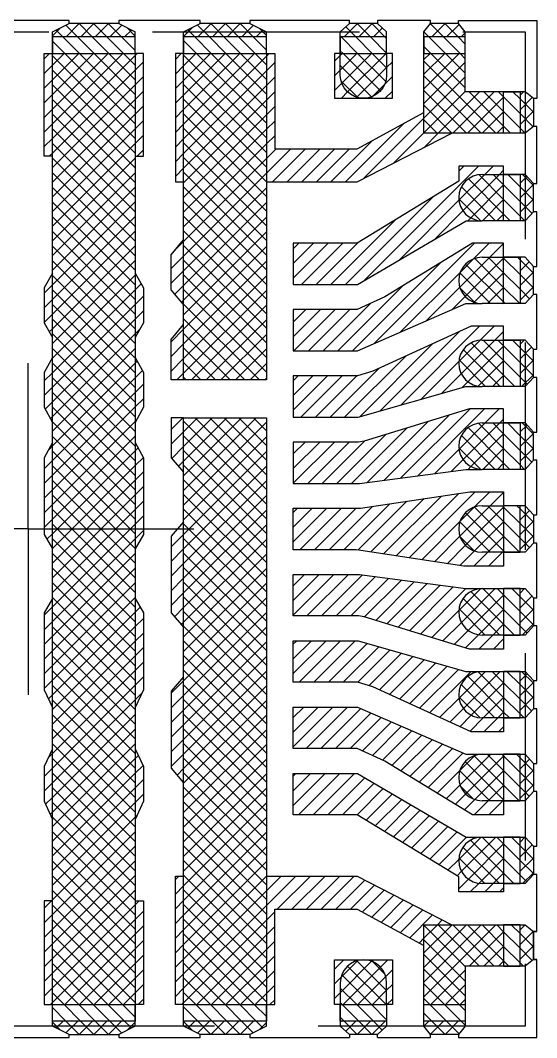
# Model space of a CAD drawing. Extents: x -347 to -72, y -334 to -144.
# Drawn here: x -256.26 to -253.14, y -316.77 to -310.63 of the extents above; entities that cross this region are included whole.
import ezdxf

# ---------------------------------------------------------------- set-up
doc = ezdxf.new("R2010")
doc.units = 0
doc.header["$LTSCALE"] = 5
doc.header["$MEASUREMENT"] = 0
doc.linetypes.add('CENTER', pattern=[2, 1.25, -0.25, 0.25, -0.25])
doc.linetypes.add('HIDDEN', pattern=[0.375, 0.25, -0.125])
doc.layers.get('0').update_dxf_attribs({"linetype": 'CONTINUOUS'})
for name, color, linetype in [('CENTER', 1, 'CENTER'), ('Full-metal', 254, 'CONTINUOUS'), ('HIDDEN', 6, 'HIDDEN'), ('Layer1', 4, 'CONTINUOUS'), ('SECTION', 6, 'CONTINUOUS')]:
    doc.layers.add(name, color=color, linetype=linetype)
pattern_1 = [(135, (-257.4536, -292.394496), (-0.04419417, -0.04419417), [])]
pattern_2 = [(135, (-257.4536, -292.394496), (-0.04419417, -0.04419417), []), (225, (-257.4536, -292.394496), (0.04419417, -0.04419417), [])]

msp = doc.modelspace()

# ---------------------------------------------------------------- hatches: boundary and pattern name
at = {"layer": 'Full-metal'}
h = msp.add_hatch(dxfattribs=at)
h.set_pattern_fill('ANSI37', color=256, scale=0.5, angle=90, style=0)
h.set_pattern_definition(pattern_2)
h.paths.add_polyline_path([(-254.7759, -316.6658), (-255.2759, -316.6658), (-255.2759, -316.6958), (-254.7759, -316.6958)], flags=17)
h.paths.add_polyline_path([(-255.5679, -316.6658), (-256.0679, -316.6658), (-256.0679, -316.6958), (-255.5679, -316.6958)], flags=16)
h.paths.add_polyline_path([(-255.2759, -310.8258), (-254.7759, -310.8258), (-254.7759, -312.7958), (-255.2759, -312.7958)])
h.paths.add_polyline_path([(-255.2759, -310.6958), (-255.2759, -310.6958), (-254.7759, -310.6958), (-254.7759, -310.7258), (-255.2759, -310.7258)])
h.paths.add_polyline_path([(-255.1759, -310.6458), (-254.8759, -310.6458), (-254.7759, -310.6958), (-255.2759, -310.6958)])
h.paths.add_polyline_path([(-255.9679, -310.6458), (-255.6679, -310.6458), (-255.5679, -310.6958), (-256.0679, -310.6958)])
h.paths.add_polyline_path([(-256.0679, -310.6958), (-256.0679, -310.6958), (-255.5679, -310.6958), (-255.5679, -310.7258), (-256.0679, -310.7258)])
h.paths.add_polyline_path([(-255.2759, -316.6958), (-254.7759, -316.6958), (-254.8759, -316.7458), (-255.1759, -316.7458)])
h.paths.add_polyline_path([(-255.2759, -316.6658), (-254.7759, -316.6658), (-254.7759, -316.6958), (-255.2759, -316.6958)], flags=17)
h.paths.add_polyline_path([(-256.0679, -316.6658), (-255.5679, -316.6658), (-255.5679, -316.6958), (-256.0679, -316.6958)], flags=17)
h.paths.add_polyline_path([(-256.0679, -316.6958), (-255.5679, -316.6958), (-255.6679, -316.7458), (-255.9679, -316.7458)])
h.paths.add_polyline_path([(-256.0679, -316.5658), (-255.5679, -316.5658), (-255.5679, -310.8258), (-256.0679, -310.8258)])
h.paths.add_polyline_path([(-255.5679, -316.6658), (-256.0679, -316.6658), (-256.0679, -316.6958), (-255.5679, -316.6958)])
h.paths.add_polyline_path([(-255.2759, -316.5658), (-254.7759, -316.5658), (-254.7759, -313.0258), (-255.2759, -313.0258)])
h.paths.add_polyline_path([(-254.7759, -316.6658), (-255.2759, -316.6658), (-255.2759, -316.6958), (-254.7759, -316.6958)])
h = msp.add_hatch(dxfattribs=at)
h.set_pattern_fill('ANSI37', color=256, scale=0.5, angle=90, style=0)
h.set_pattern_definition(pattern_2)
h.paths.add_polyline_path([(-254.0499, -316.4358), (-254.0499, -316.5658), (-254.3299, -316.5658), (-254.3299, -316.4358, -1)])
h.paths.add_polyline_path([(-254.3299, -316.6658), (-254.0499, -316.6658), (-254.0499, -316.6958), (-254.3299, -316.6958)])
h.paths.add_polyline_path([(-254.3299, -316.6958), (-254.0499, -316.6958), (-254.1049, -316.7458), (-254.2749, -316.7458)])
h.paths.add_polyline_path([(-253.8249, -310.6958), (-253.5749, -310.6958), (-253.5749, -310.7258), (-253.8249, -310.7258)])
h.paths.add_polyline_path([(-253.7852, -310.6458), (-253.6152, -310.6458), (-253.5749, -310.6958), (-253.8249, -310.6958)])
h.paths.add_polyline_path([(-254.2749, -310.6458), (-254.1049, -310.6458), (-254.0499, -310.6958), (-254.3299, -310.6958)])
h.paths.add_polyline_path([(-254.3299, -310.6958), (-254.0499, -310.6958), (-254.0499, -310.7258), (-254.3299, -310.7258)])
h.paths.add_polyline_path([(-254.3299, -310.8258), (-254.0499, -310.8258), (-254.0499, -310.9558, -1), (-254.3299, -310.9558)])
h.paths.add_polyline_path([(-253.2139, -316.0848), (-253.1639, -316.1245), (-253.1639, -316.2945), (-253.2139, -316.3348)])
h.paths.add_polyline_path([(-253.2439, -316.0848), (-253.2139, -316.0848), (-253.2139, -316.3348), (-253.2439, -316.3348)])
h.paths.add_polyline_path([(-253.8249, -316.0848), (-253.3439, -316.0848), (-253.3439, -316.3348), (-253.5749, -316.3348), (-253.5749, -316.5658), (-253.8249, -316.5658)])
h.paths.add_polyline_path([(-253.8249, -316.6658), (-253.5749, -316.6658), (-253.5749, -316.6958), (-253.8249, -316.6958)])
h.paths.add_polyline_path([(-253.8249, -316.6958), (-253.5749, -316.6958), (-253.6152, -316.7458), (-253.7852, -316.7458)])
h.paths.add_polyline_path([(-253.3439, -315.8358), (-253.4739, -315.8358, -1), (-253.4739, -315.5558), (-253.3439, -315.5558)])
h.paths.add_polyline_path([(-253.2439, -315.5558), (-253.2139, -315.5558), (-253.2139, -315.8358), (-253.2439, -315.8358)])
h.paths.add_polyline_path([(-253.2139, -315.5558), (-253.1639, -315.6105), (-253.1639, -315.7805), (-253.2139, -315.8358)])
h.paths.add_polyline_path([(-253.2139, -315.0558), (-253.1639, -315.1105), (-253.1639, -315.2805), (-253.2139, -315.3358)])
h.paths.add_polyline_path([(-253.3439, -315.3358), (-253.4739, -315.3358, -1), (-253.4739, -315.0558), (-253.3439, -315.0558)])
h.paths.add_polyline_path([(-253.2439, -315.0558), (-253.2139, -315.0558), (-253.2139, -315.3358), (-253.2439, -315.3358)])
h.paths.add_polyline_path([(-253.1639, -314.7805), (-253.2139, -314.8358), (-253.2139, -314.5558), (-253.1639, -314.6105)])
h.paths.add_polyline_path([(-253.2439, -314.5558), (-253.2139, -314.5558), (-253.2139, -314.8358), (-253.2439, -314.8358)])
h.paths.add_polyline_path([(-253.4739, -314.5558), (-253.3439, -314.5558), (-253.3439, -314.8358), (-253.4739, -314.8358, -1)])
h.paths.add_polyline_path([(-253.2139, -314.0558), (-253.1639, -314.1105), (-253.1639, -314.2805), (-253.2139, -314.3358)])
h.paths.add_polyline_path([(-253.2439, -314.0558), (-253.2139, -314.0558), (-253.2139, -314.3358), (-253.2439, -314.3358)])
h.paths.add_polyline_path([(-253.3439, -314.3358), (-253.4739, -314.3358, -1), (-253.4739, -314.0558), (-253.3439, -314.0558)])
h.paths.add_polyline_path([(-253.2139, -313.5558), (-253.1639, -313.6105), (-253.1639, -313.7805), (-253.2139, -313.8358)])
h.paths.add_polyline_path([(-253.2439, -313.5558), (-253.2139, -313.5558), (-253.2139, -313.8358), (-253.2439, -313.8358)])
h.paths.add_polyline_path([(-253.3439, -313.5558), (-253.3439, -313.8358), (-253.4739, -313.8358, -1), (-253.4739, -313.5558)])
h.paths.add_polyline_path([(-253.1639, -313.2811), (-253.2139, -313.3358), (-253.2139, -313.0558), (-253.1639, -313.1111)])
h.paths.add_polyline_path([(-253.2439, -313.0558), (-253.2139, -313.0558), (-253.2139, -313.3358), (-253.2439, -313.3358)])
h.paths.add_polyline_path([(-253.3439, -313.3358), (-253.4739, -313.3358, -1), (-253.4739, -313.0558), (-253.3439, -313.0558)])
h.paths.add_polyline_path([(-253.1639, -312.7811), (-253.2139, -312.8358), (-253.2139, -312.5558), (-253.1639, -312.6111)])
h.paths.add_polyline_path([(-253.2439, -312.5558), (-253.2139, -312.5558), (-253.2139, -312.8358), (-253.2439, -312.8358)])
h.paths.add_polyline_path([(-253.3439, -312.8358), (-253.4739, -312.8358, -1), (-253.4739, -312.5558), (-253.3439, -312.5558)])
h.paths.add_polyline_path([(-253.2139, -312.0558), (-253.1639, -312.1111), (-253.1639, -312.2811), (-253.2139, -312.3358)])
h.paths.add_polyline_path([(-253.2139, -312.3358), (-253.2439, -312.3358), (-253.2439, -312.0558), (-253.2139, -312.0558)])
h.paths.add_polyline_path([(-253.3439, -312.3358), (-253.4739, -312.3358, -1), (-253.4739, -312.0558), (-253.3439, -312.0558)])
h.paths.add_polyline_path([(-253.2139, -311.5558), (-253.1639, -311.6111), (-253.1639, -311.7811), (-253.2139, -311.8358)])
h.paths.add_polyline_path([(-253.2139, -311.8358), (-253.2439, -311.8358), (-253.2439, -311.5558), (-253.2139, -311.5558)])
h.paths.add_polyline_path([(-253.3439, -311.8358), (-253.4739, -311.8358, -1), (-253.4739, -311.5558), (-253.3439, -311.5558)])
h.paths.add_polyline_path([(-253.2139, -311.0568), (-253.1639, -311.0971), (-253.1639, -311.2671), (-253.2139, -311.3068)])
h.paths.add_polyline_path([(-253.2439, -311.0568), (-253.2139, -311.0568), (-253.2139, -311.3068), (-253.2439, -311.3068)])
h.paths.add_polyline_path([(-253.8249, -311.3068), (-253.8249, -310.8258), (-253.5749, -310.8258), (-253.5749, -311.0568), (-253.3439, -311.0568), (-253.3439, -311.3068)])
at = {"layer": 'Layer1'}
h = msp.add_hatch(dxfattribs=at)
h.set_pattern_fill('ANSI31', color=256, scale=0.5, style=0)
h.set_pattern_definition([(45, (-257.4536, -292.394496), (-0.04419417, 0.04419417), [])])
h.paths.add_polyline_path([(-253.6556, -311.3068), (-253.8249, -311.3068), (-253.8249, -311.1813), (-254.228, -311.4008), (-254.7259, -311.4008), (-254.7259, -310.8258), (-254.7759, -310.8258), (-254.7759, -311.6008), (-254.228, -311.6008)])
h.paths.add_polyline_path([(-254.6139, -311.9708), (-254.228, -311.9708), (-253.6139, -311.5956), (-253.6139, -311.5058), (-253.3439, -311.5058), (-253.3439, -311.5558), (-253.4739, -311.5558, 1), (-253.4739, -311.8358), (-253.5694, -311.8358), (-254.2267, -312.2208), (-254.6139, -312.2208)])
h.paths.add_polyline_path([(-254.6139, -312.3708), (-254.227, -312.3708), (-254.0618, -312.2933), (-253.5305, -311.9708), (-253.3439, -311.9708), (-253.3439, -312.0558), (-253.4739, -312.0558, 1), (-253.4739, -312.3358), (-253.5724, -312.3358), (-254.2254, -312.6208), (-254.6139, -312.6208)])
h.paths.add_polyline_path([(-254.6139, -312.7708), (-254.225, -312.7708), (-254.1325, -312.7426), (-253.5398, -312.4708), (-253.3439, -312.4708), (-253.3439, -312.5558), (-253.4739, -312.5558, 1), (-253.4739, -312.8358), (-253.5721, -312.8358), (-254.2225, -313.0208), (-254.6139, -313.0208)])
h.paths.add_polyline_path([(-254.6139, -313.1708), (-254.2192, -313.1708), (-254.186, -313.1657), (-253.5498, -312.9708), (-253.3439, -312.9708), (-253.3439, -313.0558), (-253.4739, -313.0558, 1), (-253.4739, -313.3358), (-253.571, -313.3358), (-254.2128, -313.4208), (-254.6139, -313.4208)])
h.paths.add_polyline_path([(-254.6139, -313.5708), (-254.2078, -313.5708), (-253.5468, -313.4708), (-253.3439, -313.4708), (-253.3439, -313.5558), (-253.4739, -313.5558, 1), (-253.4739, -313.8358), (-253.3439, -313.8358), (-253.3439, -313.9208), (-253.5836, -313.9208), (-254.2314, -313.8208), (-254.6139, -313.8208)])
h.paths.add_polyline_path([(-254.6139, -313.9708), (-254.2128, -313.9708), (-253.571, -314.0558), (-253.4739, -314.0558, 1), (-253.4739, -314.3358), (-253.3439, -314.3358), (-253.3439, -314.4208), (-253.5498, -314.4208), (-254.186, -314.2259), (-254.2192, -314.2208), (-254.6139, -314.2208)])
h.paths.add_polyline_path([(-254.6139, -314.3708), (-254.2225, -314.3708), (-253.5721, -314.5558), (-253.4739, -314.5558, 1), (-253.4739, -314.8358), (-253.3439, -314.8358), (-253.3439, -314.9208), (-253.5398, -314.9208), (-254.1325, -314.6491), (-254.225, -314.6208), (-254.6139, -314.6208)])
h.paths.add_polyline_path([(-254.6139, -314.7708), (-254.2254, -314.7708), (-253.5724, -315.0558), (-253.4739, -315.0558, 1), (-253.4739, -315.3358), (-253.3439, -315.3358), (-253.3439, -315.4208), (-253.5305, -315.4208), (-254.0618, -315.0964), (-254.227, -315.0208), (-254.6139, -315.0208)])
h.paths.add_polyline_path([(-254.6139, -315.1708), (-254.2267, -315.1708), (-253.5694, -315.5558), (-253.4739, -315.5558, 1), (-253.4739, -315.8358), (-253.3439, -315.8358), (-253.3439, -315.8858), (-253.6139, -315.8858), (-253.6139, -315.796), (-254.228, -315.4208), (-254.6139, -315.4208)])
h.paths.add_polyline_path([(-254.7759, -315.7908), (-254.228, -315.7908), (-253.6556, -316.0848), (-253.8249, -316.0848), (-253.8249, -316.2104), (-254.228, -315.9908), (-254.7259, -315.9908), (-254.7259, -316.5658), (-254.7759, -316.5658)])
h.paths.add_polyline_path([(-255.3259, -310.8258), (-255.2759, -310.8258), (-255.2759, -311.6008), (-255.3259, -311.6008)])
h.paths.add_polyline_path([(-255.3509, -312.0413), (-255.2759, -311.9513), (-255.2759, -312.3413), (-255.3509, -312.2515)])
h.paths.add_polyline_path([(-255.3509, -312.5511), (-255.2759, -312.4612), (-255.2759, -312.7958), (-255.3509, -312.7958)])
h.paths.add_polyline_path([(-255.3509, -313.0258), (-255.2759, -313.0258), (-255.2759, -313.3524), (-255.3509, -313.266)])
h.paths.add_polyline_path([(-255.3509, -313.7386), (-255.2759, -313.6522), (-255.2759, -314.289), (-255.3509, -314.2026)])
h.paths.add_polyline_path([(-255.3509, -314.6752), (-255.2759, -314.5888), (-255.2759, -315.2281), (-255.3509, -315.1399)])
h.paths.add_polyline_path([(-255.3259, -315.7908), (-255.2759, -315.7908), (-255.2759, -316.5658), (-255.3259, -316.5658)])
h.paths.add_polyline_path([(-255.5679, -315.9408), (-255.5179, -315.9408), (-255.5179, -316.5658), (-255.5679, -316.5658)])
h.paths.add_polyline_path([(-255.5679, -315.0225), (-255.5179, -315.1291), (-255.5179, -315.3388), (-255.5679, -315.4488)])
h.paths.add_polyline_path([(-255.5679, -314.1157), (-255.5179, -314.2021), (-255.5179, -314.6657), (-255.5679, -314.7722)])
h.paths.add_polyline_path([(-255.5679, -313.1731), (-255.5179, -313.2654), (-255.5179, -313.7291), (-255.5679, -313.8155)])
h.paths.add_polyline_path([(-255.5679, -312.6609), (-255.5179, -312.7507), (-255.5179, -312.9605), (-255.5679, -313.0528)])
h.paths.add_polyline_path([(-255.5679, -312.151), (-255.5179, -312.241), (-255.5179, -312.4507), (-255.5679, -312.5406)])
h.paths.add_polyline_path([(-255.5679, -310.8258), (-255.5179, -310.8258), (-255.5179, -311.4458), (-255.5679, -311.4458)])
h.paths.add_polyline_path([(-256.1179, -310.8258), (-256.0679, -310.8258), (-256.0679, -311.4458), (-256.1179, -311.4458)])
h.paths.add_polyline_path([(-256.1179, -312.241), (-256.0679, -312.1511), (-256.0679, -312.5405), (-256.1179, -312.4507)])
h.paths.add_polyline_path([(-256.1179, -312.7507), (-256.0679, -312.661), (-256.0679, -313.0527), (-256.1179, -312.9605)])
h.paths.add_polyline_path([(-256.1179, -313.2654), (-256.0679, -313.1732), (-256.0679, -313.6958), (-256.1179, -313.6958)])
h.paths.add_polyline_path([(-256.1179, -313.6958), (-256.0679, -313.6958), (-256.0679, -313.8154), (-256.1179, -313.7291)])
h.paths.add_polyline_path([(-256.1179, -314.2021), (-256.0679, -314.1158), (-256.0679, -314.7721), (-256.1179, -314.6657)])
h.paths.add_polyline_path([(-256.1179, -315.1291), (-256.0679, -315.0226), (-256.0679, -315.4487), (-256.1179, -315.3388)])
h.paths.add_polyline_path([(-256.1179, -315.9408), (-256.0679, -315.9408), (-256.0679, -316.5658), (-256.1179, -316.5658)])
h.paths.add_polyline_path([(-254.1899, -316.2958), (-254.0149, -316.2958), (-254.0149, -316.5658), (-254.0499, -316.5658), (-254.0499, -316.4358, 0.414214)])
h.paths.add_polyline_path([(-254.3649, -316.2958), (-254.1899, -316.2958, 0.414214), (-254.3299, -316.4358), (-254.3299, -316.5658), (-254.3649, -316.5658)])
h.paths.add_polyline_path([(-254.0499, -310.9558), (-254.0499, -310.8258), (-254.0149, -310.8258), (-254.0149, -311.0958), (-254.1899, -311.0958, 0.414214)])
h.paths.add_polyline_path([(-254.3649, -310.8258), (-254.3299, -310.8258), (-254.3299, -310.9558, 0.414214), (-254.1899, -311.0958), (-254.3649, -311.0958)])
at = {"layer": 'SECTION'}
h = msp.add_hatch(dxfattribs=at)
h.set_pattern_fill('ANSI31', color=256, scale=0.5, angle=90, style=0)
h.set_pattern_definition(pattern_1)
h.paths.add_polyline_path([(-253.2439, -311.0568), (-253.3439, -311.0568), (-253.3439, -311.3068), (-253.2439, -311.3068)])
h.paths.add_polyline_path([(-253.5749, -310.7258), (-253.8249, -310.7258), (-253.8249, -310.8258), (-253.5749, -310.8258)])
h.paths.add_polyline_path([(-258.6029, -310.7258), (-258.8529, -310.7258), (-258.8529, -310.8258), (-258.6029, -310.8258)])
h.paths.add_polyline_path([(-259.0839, -311.0568), (-259.1839, -311.0568), (-259.1839, -311.3068), (-259.0839, -311.3068)])
h.paths.add_polyline_path([(-258.6029, -316.5658), (-258.8529, -316.5658), (-258.8529, -316.6658), (-258.6029, -316.6658)])
h.paths.add_polyline_path([(-259.0839, -316.0848), (-259.1839, -316.0848), (-259.1839, -316.3348), (-259.0839, -316.3348)])
h.paths.add_polyline_path([(-253.5749, -316.5658), (-253.8249, -316.5658), (-253.8249, -316.6658), (-253.5749, -316.6658)])
h.paths.add_polyline_path([(-253.2439, -316.0848), (-253.3439, -316.0848), (-253.3439, -316.3348), (-253.2439, -316.3348)])
h = msp.add_hatch(dxfattribs=at)
h.set_pattern_fill('ANSI31', color=256, scale=0.5, angle=90, style=0)
h.set_pattern_definition(pattern_1)
h.paths.add_polyline_path([(-254.0499, -310.8258), (-254.3299, -310.8258), (-254.3299, -310.7258), (-254.0499, -310.7258)])
h.paths.add_polyline_path([(-258.0979, -310.8258), (-258.3779, -310.8258), (-258.3779, -310.7258), (-258.0979, -310.7258)])
h = msp.add_hatch(dxfattribs=at)
h.set_pattern_fill('ANSI31', color=256, scale=0.5, angle=90, style=0)
h.set_pattern_definition(pattern_1)
h.paths.add_polyline_path([(-254.7759, -310.8258), (-255.2759, -310.8258), (-255.2759, -310.7258), (-254.7759, -310.7258)])
h.paths.add_polyline_path([(-255.5679, -310.8258), (-256.0679, -310.8258), (-256.0679, -310.7258), (-255.5679, -310.7258)])
h.paths.add_polyline_path([(-256.3599, -310.8258), (-256.8599, -310.8258), (-256.8599, -310.7258), (-256.3599, -310.7258)])
h.paths.add_polyline_path([(-257.1519, -310.8258), (-257.6519, -310.8258), (-257.6519, -310.7258), (-257.1519, -310.7258)])
h = msp.add_hatch(dxfattribs=at)
h.set_pattern_fill('ANSI31', color=256, scale=0.5, angle=90, style=0)
h.set_pattern_definition(pattern_1)
h.paths.add_polyline_path([(-253.2439, -311.5558), (-253.3439, -311.5558), (-253.3439, -311.8358), (-253.2439, -311.8358)])
h.paths.add_polyline_path([(-253.2439, -312.0558), (-253.3439, -312.0558), (-253.3439, -312.3358), (-253.2439, -312.3358)])
h.paths.add_polyline_path([(-253.2439, -312.5558), (-253.3439, -312.5558), (-253.3439, -312.8358), (-253.2439, -312.8358)])
h.paths.add_polyline_path([(-253.2439, -313.0558), (-253.3439, -313.0558), (-253.3439, -313.3358), (-253.2439, -313.3358)])
h.paths.add_polyline_path([(-253.2439, -313.5558), (-253.3439, -313.5558), (-253.3439, -313.8358), (-253.2439, -313.8358)])
h.paths.add_polyline_path([(-253.2439, -314.0558), (-253.3439, -314.0558), (-253.3439, -314.3358), (-253.2439, -314.3358)])
h.paths.add_polyline_path([(-253.2439, -314.5558), (-253.3439, -314.5558), (-253.3439, -314.8358), (-253.2439, -314.8358)])
h.paths.add_polyline_path([(-253.2439, -315.0558), (-253.3439, -315.0558), (-253.3439, -315.3358), (-253.2439, -315.3358)])
h.paths.add_polyline_path([(-253.2439, -315.5558), (-253.3439, -315.5558), (-253.3439, -315.8358), (-253.2439, -315.8358)])
h = msp.add_hatch(dxfattribs=at)
h.set_pattern_fill('ANSI31', color=256, scale=0.5, angle=90, style=0)
h.set_pattern_definition(pattern_1)
h.paths.add_polyline_path([(-254.0499, -316.5658), (-254.3299, -316.5658), (-254.3299, -316.6658), (-254.0499, -316.6658)])
h.paths.add_polyline_path([(-258.0979, -316.5658), (-258.3779, -316.5658), (-258.3779, -316.6658), (-258.0979, -316.6658)])
h = msp.add_hatch(dxfattribs=at)
h.set_pattern_fill('ANSI31', color=256, scale=0.5, angle=90, style=0)
h.set_pattern_definition(pattern_1)
h.paths.add_polyline_path([(-254.7759, -316.5658), (-255.2759, -316.5658), (-255.2759, -316.6658), (-254.7759, -316.6658)])
h.paths.add_polyline_path([(-255.5679, -316.5658), (-256.0679, -316.5658), (-256.0679, -316.6658), (-255.5679, -316.6658)])
h.paths.add_polyline_path([(-256.3599, -316.5658), (-256.8599, -316.5658), (-256.8599, -316.6658), (-256.3599, -316.6658)])
h.paths.add_polyline_path([(-257.1519, -316.5658), (-257.6519, -316.5658), (-257.6519, -316.6658), (-257.1519, -316.6658)])

# ---------------------------------------------------------------- linework, layer by layer
for p, q in [((-255.9679, -310.6258), (-256.4599, -310.6258)), ((-256.0679, -310.6958), (-255.9679, -310.6458)), ((-255.9679, -310.6458), (-255.9679, -310.6258)), ((-255.6679, -310.6458), (-255.9679, -310.6458)), ((-255.1759, -310.6258), (-255.6679, -310.6258)), ((-255.6679, -310.6258), (-255.6679, -310.6458)), ((-255.6679, -310.6458), (-255.5679, -310.6958)), ((-255.2759, -310.6958), (-255.1759, -310.6458)), ((-255.1759, -310.6458), (-255.1759, -310.6258)), ((-254.8759, -310.6458), (-255.1759, -310.6458)), ((-254.2749, -310.6258), (-254.8759, -310.6258)), ((-254.8759, -310.6258), (-254.8759, -310.6458)), ((-254.8759, -310.6458), (-254.7759, -310.6958)), ((-254.3299, -310.6958), (-254.2749, -310.6458)), ((-254.2749, -310.6458), (-254.2749, -310.6258)), ((-254.1049, -310.6458), (-254.2749, -310.6458)), ((-253.7852, -310.6258), (-254.1049, -310.6258)), ((-254.1049, -310.6258), (-254.1049, -310.6458)), ((-254.1049, -310.6458), (-254.0499, -310.6958)), ((-253.8249, -310.6958), (-253.7852, -310.6458)), ((-253.7852, -310.6458), (-253.7852, -310.6258)), ((-253.6152, -310.6458), (-253.7852, -310.6458)), ((-253.6152, -310.6458), (-253.6152, -310.6258)), ((-253.6152, -310.6258), (-253.1439, -310.6258)), ((-253.5749, -310.6958), (-253.6152, -310.6458)), ((-253.1439, -310.6258), (-253.1439, -311.0971)), ((-256.0679, -310.8258), (-256.0679, -310.6958)), ((-255.5679, -310.8258), (-255.5679, -310.6958)), ((-255.2759, -310.8258), (-255.2759, -310.6958)), ((-254.776, -310.8258), (-254.7759, -310.6958)), ((-254.3299, -310.8258), (-254.3299, -310.6958)), ((-254.0499, -310.8258), (-254.0499, -310.6958)), ((-253.8249, -311.3068), (-253.8249, -310.6958)), ((-253.5749, -311.0568), (-253.5749, -310.6958)), ((-256.1179, -311.4458), (-256.1179, -310.8258)), ((-256.1179, -310.8258), (-256.0679, -310.8258)), ((-256.0679, -316.5658), (-256.0679, -310.8258)), ((-255.5679, -310.8258), (-255.5679, -316.5658)), ((-255.5179, -310.8258), (-255.5679, -310.8258)), ((-255.5179, -311.4458), (-255.5179, -310.8258)), ((-255.2759, -310.8258), (-255.3259, -310.8258)), ((-255.3259, -310.8258), (-255.3259, -311.6008)), ((-255.2759, -312.7958), (-255.2759, -310.8258)), ((-254.776, -310.8258), (-254.7759, -312.7958)), ((-254.776, -310.8258), (-254.7259, -310.8258)), ((-254.7259, -310.8258), (-254.7259, -311.4008)), ((-254.3299, -310.8258), (-254.3649, -310.8258)), ((-254.3649, -310.8258), (-254.3649, -311.0958)), ((-254.0149, -310.8258), (-254.0499, -310.8258)), ((-254.0149, -311.0958), (-254.0149, -310.8258)), ((-254.3649, -311.0958), (-254.0149, -311.0958)), ((-253.2139, -311.0568), (-253.5749, -311.0568)), ((-253.1639, -311.0971), (-253.2139, -311.0568)), ((-253.1439, -311.0971), (-253.1639, -311.0971)), ((-253.1639, -311.0971), (-253.1639, -311.2671)), ((-254.228, -311.4008), (-253.8252, -311.1814)), ((-253.1639, -311.2671), (-253.2139, -311.3068)), ((-253.1439, -311.2671), (-253.1639, -311.2671)), ((-253.1439, -311.6111), (-253.1439, -311.2671)), ((-254.228, -311.6008), (-253.6561, -311.3071)), ((-253.2139, -311.3068), (-253.8249, -311.3068)), ((-254.7259, -311.4008), (-254.228, -311.4008)), ((-256.0679, -311.4458), (-256.1179, -311.4458)), ((-255.5679, -311.4458), (-255.5179, -311.4458)), ((-253.3439, -311.5058), (-253.6139, -311.5058)), ((-253.6139, -311.5058), (-253.6139, -311.5956)), ((-253.3439, -311.5558), (-253.3439, -311.5058)), ((-255.3259, -311.6008), (-255.2759, -311.6008)), ((-254.7759, -311.6008), (-254.228, -311.6008)), ((-253.6139, -311.5956), (-254.228, -311.9708)), ((-253.4739, -311.5558), (-253.3439, -311.5558)), ((-253.2139, -311.5558), (-253.3439, -311.5558)), ((-253.2139, -311.5558), (-253.1639, -311.6111)), ((-253.1639, -311.6111), (-253.1439, -311.6111)), ((-253.1639, -311.7811), (-253.1639, -311.6111)), ((-253.1639, -311.7811), (-253.2139, -311.8358)), ((-253.1439, -311.7811), (-253.1639, -311.7811)), ((-253.1439, -312.1111), (-253.1439, -311.7811)), ((-254.2267, -312.2208), (-253.5694, -311.8358)), ((-253.5694, -311.8358), (-253.4739, -311.8358)), ((-253.2139, -311.8358), (-253.4739, -311.8358)), ((-255.3509, -312.0413), (-255.276, -311.9514)), ((-254.228, -311.9708), (-254.6139, -311.9708)), ((-254.6139, -311.9708), (-254.6139, -312.2208)), ((-253.5305, -311.9708), (-254.0618, -312.2943)), ((-253.3439, -311.9708), (-253.5305, -311.9708)), ((-253.3439, -312.0558), (-253.3439, -311.9708)), ((-255.3509, -312.2515), (-255.3509, -312.0413)), ((-253.4739, -312.0558), (-253.3439, -312.0558)), ((-253.2139, -312.0558), (-253.3439, -312.0558)), ((-253.2139, -312.0558), (-253.1639, -312.1111)), ((-256.0678, -312.1509), (-256.1179, -312.241)), ((-255.568, -312.1509), (-255.5179, -312.241)), ((-253.1639, -312.1111), (-253.1439, -312.1111)), ((-253.1639, -312.2811), (-253.1639, -312.1111)), ((-256.1179, -312.241), (-256.1179, -312.4507)), ((-255.5179, -312.241), (-255.5179, -312.4507)), ((-255.276, -312.3413), (-255.3509, -312.2515)), ((-254.6139, -312.2208), (-254.2267, -312.2208)), ((-254.0618, -312.2943), (-254.227, -312.3708)), ((-254.2254, -312.6208), (-253.5724, -312.3358)), ((-253.5724, -312.3358), (-253.4739, -312.3358)), ((-253.2139, -312.3358), (-253.4739, -312.3358)), ((-253.1639, -312.2811), (-253.2139, -312.3358)), ((-253.1439, -312.2811), (-253.1639, -312.2811)), ((-253.1439, -312.6111), (-253.1439, -312.2811)), ((-254.227, -312.3708), (-254.6139, -312.3708)), ((-254.6139, -312.3708), (-254.6139, -312.6208)), ((-256.1179, -312.4507), (-256.0678, -312.5407)), ((-255.5179, -312.4507), (-255.568, -312.5407)), ((-255.3509, -312.5511), (-255.276, -312.4613)), ((-253.5398, -312.4708), (-254.1325, -312.7426)), ((-253.3439, -312.4708), (-253.5398, -312.4708)), ((-253.3439, -312.5558), (-253.3439, -312.4708)), ((-255.3509, -312.7958), (-255.3509, -312.5511)), ((-253.4739, -312.5558), (-253.3439, -312.5558)), ((-253.2139, -312.5558), (-253.3439, -312.5558)), ((-253.2139, -312.5558), (-253.1639, -312.6111)), ((-254.6139, -312.6208), (-254.2254, -312.6208)), ((-253.1639, -312.6111), (-253.1439, -312.6111)), ((-253.1639, -312.7811), (-253.1639, -312.6111)), ((-256.0678, -312.6607), (-256.1179, -312.7507)), ((-255.568, -312.6607), (-255.5179, -312.7507)), ((-256.1179, -312.7507), (-256.1179, -312.9605)), ((-255.5179, -312.7507), (-255.5179, -312.9605)), ((-254.225, -312.7708), (-254.6139, -312.7708)), ((-254.6139, -312.7708), (-254.6139, -313.0208)), ((-254.1325, -312.7426), (-254.225, -312.7708)), ((-255.2759, -312.7958), (-255.3509, -312.7958)), ((-254.7759, -312.7958), (-255.2759, -312.7958)), ((-253.1639, -312.7811), (-253.2139, -312.8358)), ((-253.1439, -312.7811), (-253.1639, -312.7811)), ((-253.1439, -313.1111), (-253.1439, -312.7811)), ((-254.2225, -313.0208), (-253.5721, -312.8358)), ((-253.5721, -312.8358), (-253.4739, -312.8358)), ((-253.2139, -312.8358), (-253.4739, -312.8358)), ((-256.1179, -312.9605), (-256.0678, -313.053)), ((-255.5179, -312.9605), (-255.568, -313.053)), ((-253.5498, -312.9708), (-254.186, -313.1657)), ((-253.3439, -312.9708), (-253.5498, -312.9708)), ((-253.3439, -313.0558), (-253.3439, -312.9708)), ((-255.2759, -313.0258), (-255.3509, -313.0258)), ((-255.3509, -313.0258), (-255.3509, -313.266)), ((-255.2759, -316.5658), (-255.2759, -313.0258)), ((-255.2759, -313.0258), (-254.7759, -313.0258)), ((-254.7759, -313.0258), (-254.7759, -316.5658)), ((-254.6139, -313.0208), (-254.2225, -313.0208)), ((-253.4739, -313.0558), (-253.3439, -313.0558)), ((-253.2139, -313.0558), (-253.3439, -313.0558)), ((-253.2139, -313.0558), (-253.1639, -313.1111)), ((-253.1639, -313.1111), (-253.1439, -313.1111)), ((-253.1639, -313.2811), (-253.1639, -313.1111)), ((-256.0678, -313.173), (-256.1179, -313.2654)), ((-255.568, -313.173), (-255.5179, -313.2654)), ((-254.2192, -313.1708), (-254.6139, -313.1708)), ((-254.6139, -313.1708), (-254.6139, -313.4208)), ((-254.186, -313.1657), (-254.2192, -313.1708)), ((-256.1179, -313.2654), (-256.1179, -313.7291)), ((-255.5179, -313.2654), (-255.5179, -313.7291)), ((-255.3509, -313.266), (-255.276, -313.3523)), ((-253.1639, -313.2811), (-253.2139, -313.3358)), ((-253.1439, -313.2811), (-253.1639, -313.2811)), ((-253.1439, -313.6105), (-253.1439, -313.2811)), ((-254.2128, -313.4208), (-253.571, -313.3358)), ((-253.571, -313.3358), (-253.4739, -313.3358)), ((-253.2139, -313.3358), (-253.4739, -313.3358)), ((-254.6139, -313.4208), (-254.2128, -313.4208)), ((-254.2078, -313.5708), (-253.5468, -313.4708)), ((-253.5468, -313.4708), (-253.3439, -313.4708)), ((-253.3439, -313.4708), (-253.3439, -313.5558)), ((-253.4739, -313.5558), (-253.3439, -313.5558)), ((-253.2139, -313.5558), (-253.3439, -313.5558)), ((-253.2139, -313.5558), (-253.1639, -313.6105)), ((-254.6139, -313.8208), (-254.6139, -313.5708)), ((-254.6139, -313.5708), (-254.2078, -313.5708)), ((-253.1639, -313.6105), (-253.1439, -313.6105)), ((-253.1639, -313.6105), (-253.1639, -313.7805)), ((-255.276, -313.6523), (-255.3509, -313.7386)), ((-256.1179, -313.7291), (-256.0678, -313.8156)), ((-255.5179, -313.7291), (-255.568, -313.8156)), ((-255.3509, -313.7386), (-255.3509, -314.2026)), ((-253.1639, -313.7805), (-253.2139, -313.8358)), ((-253.1439, -313.7805), (-253.1639, -313.7805)), ((-253.1439, -314.1105), (-253.1439, -313.7805)), ((-254.2314, -313.8208), (-254.6139, -313.8208)), ((-253.5836, -313.9208), (-254.2314, -313.8208)), ((-253.3439, -313.8358), (-253.4739, -313.8358)), ((-253.3439, -313.8358), (-253.3439, -313.9208)), ((-253.2139, -313.8358), (-253.3439, -313.8358)), ((-253.3439, -313.9208), (-253.5836, -313.9208)), ((-254.6139, -314.2208), (-254.6139, -313.9708)), ((-254.6139, -313.9708), (-254.2128, -313.9708)), ((-254.2128, -313.9708), (-253.571, -314.0558)), ((-253.571, -314.0558), (-253.4739, -314.0558)), ((-253.4739, -314.0558), (-253.2139, -314.0558)), ((-253.2139, -314.0558), (-253.1639, -314.1105)), ((-256.0678, -314.1156), (-256.1179, -314.2021)), ((-255.568, -314.1156), (-255.5179, -314.2021)), ((-253.1639, -314.1105), (-253.1439, -314.1105)), ((-253.1639, -314.1105), (-253.1639, -314.2805)), ((-256.1179, -314.2021), (-256.1179, -314.6657)), ((-255.5179, -314.2021), (-255.5179, -314.6657)), ((-255.3509, -314.2026), (-255.276, -314.2889)), ((-254.2192, -314.2208), (-254.6139, -314.2208)), ((-254.186, -314.2259), (-254.2192, -314.2208)), ((-253.5498, -314.4208), (-254.186, -314.2259)), ((-253.1639, -314.2805), (-253.2139, -314.3358)), ((-253.1439, -314.2805), (-253.1639, -314.2805)), ((-253.1439, -314.6105), (-253.1439, -314.2805)), ((-253.3439, -314.3358), (-253.4739, -314.3358)), ((-253.3439, -314.3358), (-253.3439, -314.4208)), ((-253.2139, -314.3358), (-253.3439, -314.3358)), ((-254.6139, -314.6208), (-254.6139, -314.3708)), ((-254.6139, -314.3708), (-254.2225, -314.3708)), ((-254.2225, -314.3708), (-253.5721, -314.5558)), ((-253.3439, -314.4208), (-253.5498, -314.4208)), ((-255.276, -314.5889), (-255.3509, -314.6752)), ((-253.5721, -314.5558), (-253.4739, -314.5558)), ((-253.4739, -314.5558), (-253.2139, -314.5558)), ((-253.2139, -314.5558), (-253.1639, -314.6105)), ((-253.1639, -314.6105), (-253.1439, -314.6105)), ((-253.1639, -314.6105), (-253.1639, -314.7805)), ((-256.1179, -314.6657), (-256.0678, -314.7724)), ((-255.5179, -314.6657), (-255.568, -314.7724)), ((-255.3509, -314.6752), (-255.3509, -315.1399)), ((-254.225, -314.6208), (-254.6139, -314.6208)), ((-254.1325, -314.6491), (-254.225, -314.6208)), ((-253.5398, -314.9208), (-254.1325, -314.6491)), ((-254.6139, -315.0208), (-254.6139, -314.7708)), ((-254.6139, -314.7708), (-254.2254, -314.7708)), ((-254.2254, -314.7708), (-253.5724, -315.0558)), ((-253.1639, -314.7805), (-253.2139, -314.8358)), ((-253.1439, -314.7805), (-253.1639, -314.7805)), ((-253.1439, -315.1105), (-253.1439, -314.7805)), ((-253.3439, -314.8358), (-253.4739, -314.8358)), ((-253.3439, -314.8358), (-253.3439, -314.9208)), ((-253.2139, -314.8358), (-253.3439, -314.8358)), ((-253.3439, -314.9208), (-253.5398, -314.9208)), ((-256.0678, -315.0224), (-256.1179, -315.1291)), ((-255.568, -315.0224), (-255.5179, -315.1291)), ((-254.227, -315.0208), (-254.6139, -315.0208)), ((-254.0618, -315.0974), (-254.227, -315.0208)), ((-253.5305, -315.4208), (-254.0618, -315.0974)), ((-253.5724, -315.0558), (-253.4739, -315.0558)), ((-253.4739, -315.0558), (-253.2139, -315.0558)), ((-253.2139, -315.0558), (-253.1639, -315.1105)), ((-256.1179, -315.1291), (-256.1179, -315.3388)), ((-255.5179, -315.1291), (-255.5179, -315.3388)), ((-255.3509, -315.1399), (-255.276, -315.2281)), ((-253.1639, -315.1105), (-253.1439, -315.1105)), ((-253.1639, -315.1105), (-253.1639, -315.2805)), ((-254.6139, -315.4208), (-254.6139, -315.1708)), ((-254.6139, -315.1708), (-254.2267, -315.1708)), ((-254.2267, -315.1708), (-253.5694, -315.5558)), ((-253.1639, -315.2805), (-253.2139, -315.3358)), ((-253.1439, -315.2805), (-253.1639, -315.2805)), ((-253.1439, -315.6105), (-253.1439, -315.2805)), ((-256.1179, -315.3388), (-256.0678, -315.4489)), ((-255.5179, -315.3388), (-255.568, -315.4489)), ((-253.3439, -315.3358), (-253.4739, -315.3358)), ((-253.3439, -315.3358), (-253.3439, -315.4208)), ((-253.2139, -315.3358), (-253.3439, -315.3358)), ((-254.228, -315.4208), (-254.6139, -315.4208)), ((-253.6139, -315.796), (-254.228, -315.4208)), ((-253.3439, -315.4208), (-253.5305, -315.4208)), ((-253.5694, -315.5558), (-253.4739, -315.5558)), ((-253.4739, -315.5558), (-253.2139, -315.5558)), ((-253.2139, -315.5558), (-253.1639, -315.6105)), ((-253.1639, -315.6105), (-253.1439, -315.6105)), ((-253.1639, -315.6105), (-253.1639, -315.7805)), ((-253.1639, -315.7805), (-253.2139, -315.8358)), ((-253.1439, -315.7805), (-253.1639, -315.7805)), ((-253.1439, -316.1245), (-253.1439, -315.7805)), ((-255.3259, -316.5658), (-255.3259, -315.7908)), ((-255.3259, -315.7908), (-255.2759, -315.7908)), ((-254.7759, -315.7908), (-254.228, -315.7908)), ((-254.228, -315.7908), (-253.6561, -316.0846)), ((-253.6139, -315.8858), (-253.6139, -315.796)), ((-253.3439, -315.8358), (-253.4739, -315.8358)), ((-253.3439, -315.8358), (-253.3439, -315.8858)), ((-253.2139, -315.8358), (-253.3439, -315.8358)), ((-253.3439, -315.8858), (-253.6139, -315.8858)), ((-256.0679, -315.9408), (-256.1179, -315.9408)), ((-256.1179, -315.9408), (-256.1179, -316.5658)), ((-255.5679, -315.9408), (-255.5179, -315.9408)), ((-255.5179, -315.9408), (-255.5179, -316.5658)), ((-254.7259, -316.5658), (-254.7259, -315.9908)), ((-254.7259, -315.9908), (-254.228, -315.9908)), ((-254.228, -315.9908), (-253.8252, -316.2102)), ((-253.8249, -316.6958), (-253.8249, -316.0848)), ((-253.8249, -316.0848), (-253.2139, -316.0848)), ((-253.2139, -316.0848), (-253.1639, -316.1245)), ((-253.1639, -316.2945), (-253.1639, -316.1245)), ((-253.1639, -316.1245), (-253.1439, -316.1245)), ((-253.1439, -316.1245), (-253.1639, -316.1245)), ((-253.1639, -316.1245), (-253.1639, -316.2945)), ((-254.3649, -316.5658), (-254.3649, -316.2958)), ((-254.3649, -316.2958), (-254.0149, -316.2958)), ((-254.0149, -316.2958), (-254.0149, -316.5658)), ((-253.1639, -316.2945), (-253.2139, -316.3348)), ((-253.1439, -316.2945), (-253.1639, -316.2945)), ((-253.1639, -316.2945), (-253.1439, -316.2945)), ((-253.1439, -316.7658), (-253.1439, -316.2945)), ((-253.2139, -316.3348), (-253.5749, -316.3348)), ((-253.5749, -316.3348), (-253.5749, -316.6958)), ((-256.1179, -316.5658), (-256.0679, -316.5658)), ((-256.0679, -316.6958), (-256.0679, -316.5658)), ((-255.5179, -316.5658), (-255.5679, -316.5658)), ((-255.5679, -316.6958), (-255.5679, -316.5658)), ((-255.2759, -316.5658), (-255.3259, -316.5658)), ((-255.2759, -316.6958), (-255.2759, -316.5658)), ((-254.7759, -316.5658), (-254.7259, -316.5658)), ((-254.7759, -316.6958), (-254.7759, -316.5658)), ((-254.3299, -316.5658), (-254.3649, -316.5658)), ((-254.3299, -316.5658), (-254.3299, -316.6958)), ((-254.0149, -316.5658), (-254.0499, -316.5658)), ((-254.0499, -316.5658), (-254.0499, -316.6958)), ((-255.9679, -316.7458), (-256.0679, -316.6958)), ((-255.5679, -316.6958), (-255.6679, -316.7458)), ((-255.1759, -316.7458), (-255.2759, -316.6958)), ((-254.7759, -316.6958), (-254.8759, -316.7458)), ((-254.3299, -316.6958), (-254.2749, -316.7458)), ((-254.1049, -316.7458), (-254.0499, -316.6958)), ((-253.7852, -316.7458), (-253.8249, -316.6958)), ((-253.5749, -316.6958), (-253.6152, -316.7458)), ((-255.9679, -316.7658), (-255.9679, -316.7458)), ((-255.9679, -316.7458), (-255.6679, -316.7458)), ((-255.6679, -316.7458), (-255.6679, -316.7658)), ((-254.8759, -316.7458), (-255.1759, -316.7458)), ((-255.1759, -316.7658), (-255.1759, -316.7458)), ((-254.8759, -316.7458), (-254.8759, -316.7658)), ((-254.2749, -316.7458), (-254.2749, -316.7658)), ((-254.1049, -316.7458), (-254.2749, -316.7458)), ((-254.1049, -316.7658), (-254.1049, -316.7458)), ((-253.6152, -316.7458), (-253.7852, -316.7458)), ((-253.7852, -316.7658), (-253.7852, -316.7458)), ((-253.6152, -316.7458), (-253.6152, -316.7658)), ((-256.4599, -316.7658), (-255.9679, -316.7658)), ((-255.6679, -316.7658), (-255.1759, -316.7658)), ((-254.8759, -316.7658), (-254.2749, -316.7658)), ((-254.1049, -316.7658), (-253.7852, -316.7658)), ((-253.6152, -316.7658), (-253.1439, -316.7658))]:
    msp.add_line(p, q)
for points in [[(-254.0499, -310.8258), (-254.0499, -310.9558, -1), (-254.3299, -310.9558), (-254.3299, -310.8258)], [(-254.0499, -316.5658), (-254.0499, -316.4358, 1), (-254.3299, -316.4358), (-254.3299, -316.5658)]]:
    msp.add_lwpolyline(points, format="xyb")
for centre in [(-253.4739, -311.6958), (-253.4739, -312.1958), (-253.4739, -312.6958), (-253.4739, -313.1958), (-253.4739, -313.6958), (-253.4739, -314.1958), (-253.4739, -314.6958), (-253.4739, -315.1958), (-253.4739, -315.6958)]:
    msp.add_arc(centre, 0.14, 90, 270)
msp.add_point((-256.2139, -313.6958))
msp.add_point((-256.2139, -313.6958))
msp.add_point((-256.2139, -313.6958))
msp.add_point((-256.2139, -313.6958))
msp.add_point((-256.2139, -313.6958))
msp.add_point((-256.2139, -313.6958))
msp.add_point((-256.2139, -313.6958))
msp.add_point((-256.2139, -313.6958))
msp.add_point((-256.2139, -313.6958))
msp.add_point((-256.2139, -313.6958))
msp.add_point((-256.2139, -313.6958))
msp.add_point((-256.2139, -313.6958))
msp.add_point((-256.2139, -313.6958))
msp.add_point((-256.2139, -313.6958))
msp.add_point((-256.2139, -313.6958))
msp.add_point((-256.2139, -313.6958))
msp.add_point((-256.2139, -313.6958))
msp.add_point((-256.2139, -313.6958))
msp.add_point((-256.2139, -313.6958))
msp.add_point((-256.2139, -313.6958))
msp.add_point((-256.2139, -313.6958))
msp.add_point((-256.2139, -313.6958))
msp.add_point((-256.2139, -313.6958))
msp.add_point((-256.2139, -313.6958))
msp.add_point((-256.2139, -313.6958))
msp.add_point((-256.2139, -313.6958))
msp.add_point((-256.2139, -313.6958))
msp.add_point((-256.2139, -313.6958))
msp.add_point((-256.2139, -313.6958))
msp.add_point((-256.2139, -313.6958))
msp.add_point((-256.2139, -313.6958))
msp.add_point((-256.2139, -313.6958))
msp.add_point((-256.2139, -313.6958))
msp.add_point((-256.2139, -313.6958))
msp.add_point((-256.2139, -313.6958))
msp.add_point((-256.2139, -313.6958))
msp.add_point((-256.2139, -313.6958))
msp.add_point((-256.2139, -313.6958))
msp.add_point((-256.2139, -313.6958))
msp.add_point((-256.2139, -313.6958))
msp.add_point((-256.2139, -313.6958))
msp.add_point((-256.2139, -313.6958))
msp.add_point((-256.2139, -313.6958))
msp.add_point((-256.2139, -313.6958))
msp.add_point((-256.2139, -313.6958))
msp.add_point((-256.2139, -313.6958))
msp.add_point((-256.2139, -313.6958))
msp.add_point((-256.2139, -313.6958))
msp.add_point((-256.2139, -313.6958))
msp.add_point((-256.2139, -313.6958))
msp.add_point((-256.2139, -313.6958))
msp.add_point((-256.2139, -313.6958))
msp.add_point((-256.2139, -313.6958))
msp.add_point((-256.2139, -313.6958))
msp.add_point((-256.2139, -313.6958))
msp.add_point((-256.2139, -313.6958))
msp.add_point((-256.2139, -313.6958))
msp.add_point((-256.2139, -313.6958))
msp.add_point((-256.2139, -313.6958))
msp.add_point((-256.2139, -313.6958))
msp.add_point((-256.2139, -313.6958))
msp.add_point((-256.2139, -313.6958))
msp.add_point((-256.2139, -313.6958))
msp.add_point((-256.2139, -313.6958))
msp.add_point((-256.2139, -313.6958))
msp.add_point((-256.2139, -313.6958))
msp.add_point((-256.2139, -313.6958))
msp.add_point((-256.2139, -313.6958))
msp.add_point((-256.2139, -313.6958))
at = {"layer": 'CENTER'}
for q in [(-256.2139, -312.6958), (-257.2139, -313.6958), (-256.2139, -314.6958), (-255.2139, -313.6958)]:
    msp.add_line((-256.2139, -313.6958), q, dxfattribs=at)
at = {"layer": 'HIDDEN', "color": 6, "linetype": 'HIDDEN'}
msp.add_lwpolyline([(-259.2139, -316.6958), (-259.2139, -310.6958), (-253.2139, -310.6958), (-253.2139, -316.6958)], close=True, dxfattribs=at)
at = {"layer": 'SECTION'}
for points in [[(-256.0679, -310.8258), (-255.5679, -310.8258), (-255.5679, -310.7258), (-256.0679, -310.7258), (-256.0679, -310.8258)], [(-255.2759, -310.8258), (-254.7759, -310.8258), (-254.7759, -310.7258), (-255.2759, -310.7258), (-255.2759, -310.8258)], [(-254.3299, -310.8258), (-254.0499, -310.8258), (-254.0499, -310.7258), (-254.3299, -310.7258), (-254.3299, -310.8258)], [(-253.8249, -310.8258), (-253.5749, -310.8258), (-253.5749, -310.7258), (-253.8249, -310.7258), (-253.8249, -310.8258)], [(-253.3439, -311.3068), (-253.3439, -311.0568), (-253.2439, -311.0568), (-253.2439, -311.3068), (-253.3439, -311.3068)], [(-253.3439, -316.0848), (-253.3439, -316.3348), (-253.2439, -316.3348), (-253.2439, -316.0848), (-253.3439, -316.0848)], [(-256.0679, -316.5658), (-255.5679, -316.5658), (-255.5679, -316.6658), (-256.0679, -316.6658), (-256.0679, -316.5659)], [(-255.2759, -316.5658), (-254.7759, -316.5658), (-254.7759, -316.6658), (-255.2759, -316.6658), (-255.2759, -316.5659)], [(-254.3299, -316.5658), (-254.0499, -316.5658), (-254.0499, -316.6658), (-254.3299, -316.6658), (-254.3299, -316.5659)], [(-253.8249, -316.5658), (-253.5749, -316.5658), (-253.5749, -316.6658), (-253.8249, -316.6658), (-253.8249, -316.5659)]]:
    msp.add_lwpolyline(points, dxfattribs=at)
for points in [[(-253.3439, -311.8358), (-253.3439, -311.5558), (-253.2439, -311.5558), (-253.2439, -311.8358)], [(-253.3439, -312.3358), (-253.3439, -312.0558), (-253.2439, -312.0558), (-253.2439, -312.3358)], [(-253.3439, -312.8358), (-253.3439, -312.5558), (-253.2439, -312.5558), (-253.2439, -312.8358)], [(-253.3439, -313.3358), (-253.3439, -313.0558), (-253.2439, -313.0558), (-253.2439, -313.3358)], [(-253.3439, -313.5558), (-253.3439, -313.8358), (-253.2439, -313.8358), (-253.2439, -313.5558)], [(-253.3439, -314.0558), (-253.3439, -314.3358), (-253.2439, -314.3358), (-253.2439, -314.0558)], [(-253.3439, -314.5558), (-253.3439, -314.8358), (-253.2439, -314.8358), (-253.2439, -314.5558)], [(-253.3439, -315.0558), (-253.3439, -315.3358), (-253.2439, -315.3358), (-253.2439, -315.0558)], [(-253.3439, -315.5558), (-253.3439, -315.8358), (-253.2439, -315.8358), (-253.2439, -315.5558)]]:
    msp.add_lwpolyline(points, close=True, dxfattribs=at)

doc.saveas('drawing.dxf')
